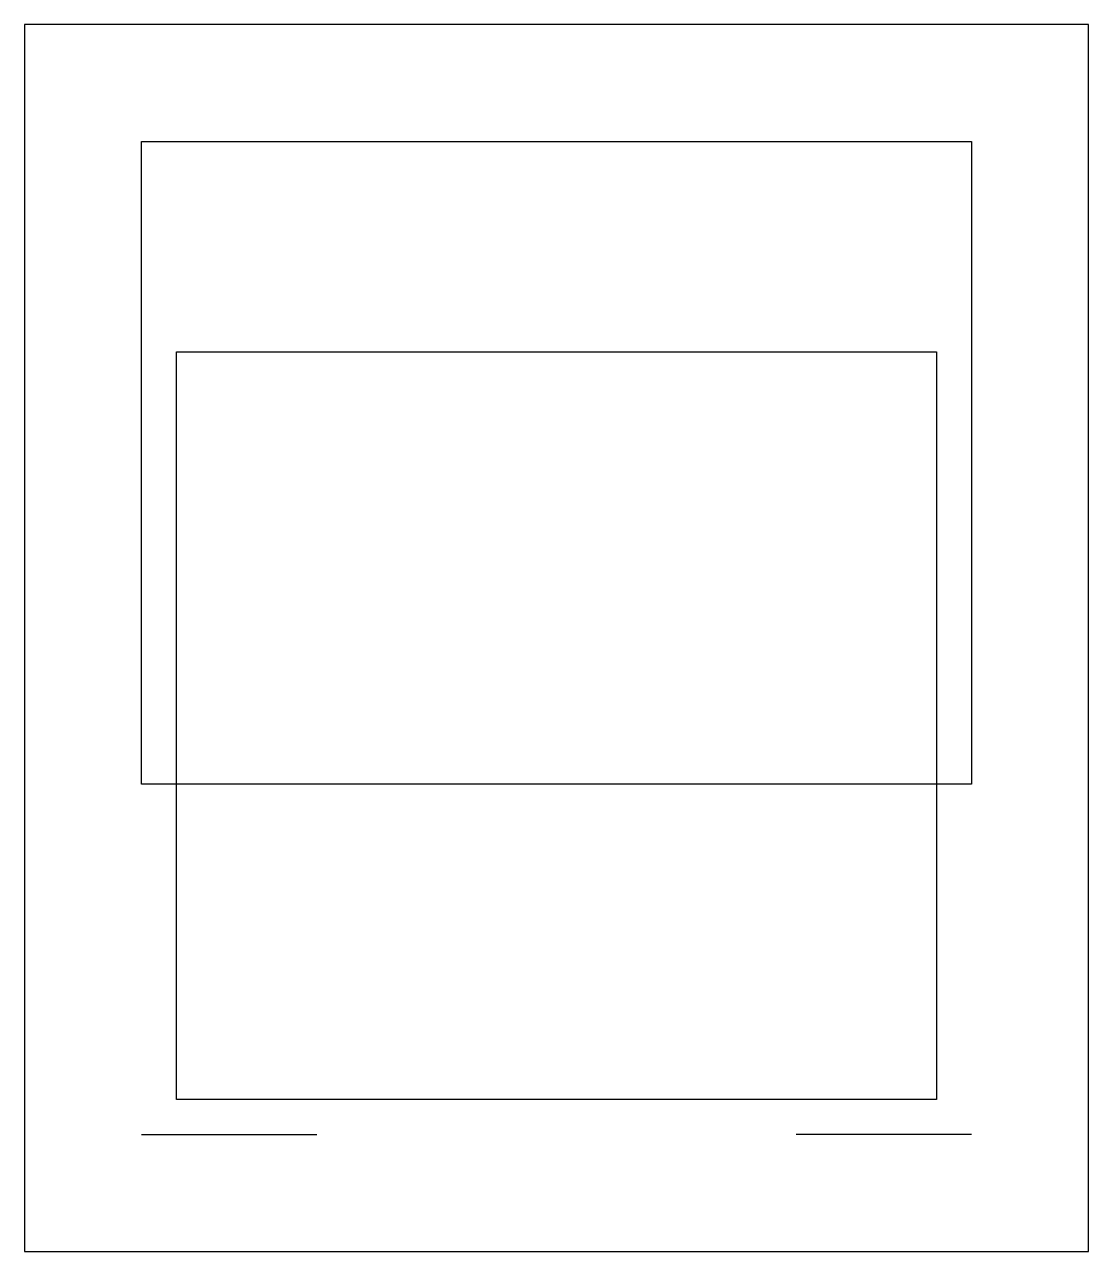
# Model space of a CAD drawing. Header units: millimetres. Extents: x -10 to 81, y -10 to 95.
import ezdxf

# ---------------------------------------------------------------- set-up
doc = ezdxf.new("R2010")
doc.units = ezdxf.units.MM
doc.layers.get('0').update_dxf_attribs({"linetype": 'CONTINUOUS'})

msp = doc.modelspace()

# ---------------------------------------------------------------- linework, layer by layer
for p, q in [((3, 67), (68, 67)), ((3, 3), (3, 67)), ((3, 67), (68, 67)), ((3, 3), (3, 67)), ((68, 67), (68, 3)), ((68, 67), (68, 3)), ((68, 3), (3, 3)), ((68, 3), (3, 3)), ((0, 0), (15, 0)), ((71, 0), (56, 0))]:
    msp.add_line(p, q)
for points in [[(81, 95), (-10, 95), (-10, -10), (81, -10)], [(0, 85), (71, 85), (71, 30), (0, 30)]]:
    msp.add_lwpolyline(points, close=True)

doc.saveas('drawing.dxf')
